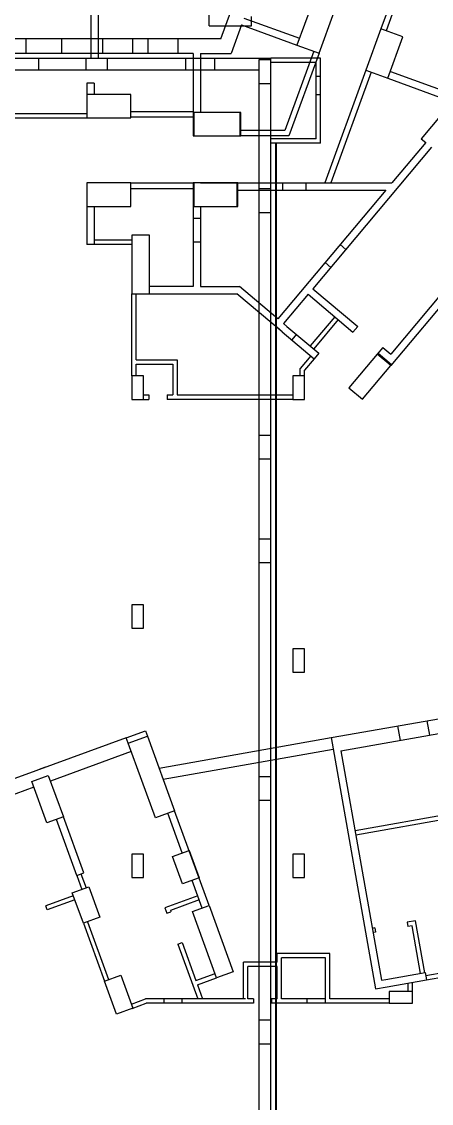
# Model space of a CAD drawing. Header units: metres. Extents: x -681087 to 1033303, y 74272 to 2630761.
# Drawn here: x -6215 to 7767, y 2357404 to 2394283 of the extents above; entities that cross this region are included whole.
import ezdxf

# ---------------------------------------------------------------- set-up
doc = ezdxf.new("R2010")
doc.units = ezdxf.units.M
for name, color, linetype in [('SKELETON_CLEAN', 7, 'Continuous'), ('SKELETON_ISOLATED', 1, 'Continuous'), ('SKELETON_ORIGINAL', 8, 'Continuous')]:
    doc.layers.add(name, color=color, linetype=linetype)

msp = doc.modelspace()

# ---------------------------------------------------------------- linework, layer by layer
at = {"layer": 'SKELETON_CLEAN'}
for p, q in [((584, 2393699), (3397, 2401426)), ((-3837, 2393038), (-3837, 2400648)), ((-3587, 2393038), (-3587, 2399348)), ((183, 2394138), (183, 2399348)), ((6786, 2396075), (6043, 2394035)), ((3694, 2394890), (3181, 2393481)), ((3933, 2393207), (4446, 2394617)), ((1288, 2394170), (934, 2393199)), ((1288, 2394170), (3181, 2393481)), ((1373, 2394405), (3267, 2393716)), ((1633, 2394138), (1633, 2394453)), ((183, 2394138), (1633, 2394138)), ((6043, 2394035), (5530, 2392626)), ((6795, 2393762), (6043, 2394035)), ((584, 2393699), (-7677, 2393699)), ((3181, 2393481), (3933, 2393207)), ((6282, 2392352), (6795, 2393762)), ((-362, 2393199), (-8277, 2393199)), ((-7037, 2393038), (-3837, 2393038)), ((-4007, 2392638), (-4007, 2393038)), ((-4007, 2393038), (-3287, 2393038)), ((-3287, 2392638), (-3287, 2393038)), ((-3287, 2393038), (383, 2393038)), ((-362, 2393199), (-362, 2391184)), ((-112, 2393199), (-112, 2391184)), ((-112, 2393199), (934, 2393199)), ((383, 2393038), (2284, 2393038)), ((383, 2392638), (383, 2393038)), ((3984, 2393038), (2284, 2393038)), ((2284, 2354408), (2284, 2393038)), ((3754, 2393272), (2772, 2390574)), ((3933, 2393207), (2905, 2390384)), ((3984, 2390138), (3984, 2393038)), ((2284, 2392978), (1884, 2392978)), ((1884, 2392978), (1884, 2392178)), ((2284, 2392178), (2284, 2392978)), ((3834, 2392888), (2284, 2392888)), ((3834, 2390288), (3834, 2392888)), ((-8037, 2392638), (383, 2392638)), ((383, 2392638), (1884, 2392638)), ((1884, 2392638), (1884, 2354008)), ((5530, 2392626), (4132, 2388784)), ((5530, 2392626), (6282, 2392352)), ((6282, 2392352), (8482, 2391552)), ((6368, 2392587), (8604, 2391773)), ((-3987, 2392184), (-3987, 2391804)), ((-3737, 2392184), (-3987, 2392184)), ((-3737, 2392184), (-3737, 2391804)), ((1884, 2392178), (2284, 2392178)), ((-2487, 2391804), (-3987, 2391804)), ((-3987, 2391804), (-3987, 2391004)), ((-2487, 2391004), (-2487, 2391804)), ((8482, 2391552), (7423, 2390290)), ((-9042, 2391004), (-3987, 2391004)), ((-6732, 2391154), (-3987, 2391154)), ((-3987, 2391004), (-2487, 2391004)), ((-362, 2391184), (-362, 2390384)), ((1238, 2390384), (1238, 2391184)), ((2772, 2390574), (1238, 2390574)), ((2905, 2390384), (1238, 2390384)), ((3834, 2390288), (2284, 2390288)), ((3984, 2390138), (2284, 2390138)), ((2469, 2354643), (2469, 2390138)), ((7576, 2390161), (6420, 2388784)), ((7423, 2390290), (7576, 2390161)), ((7767, 2390000), (3721, 2385178)), ((-2487, 2388784), (-3987, 2388784)), ((-3987, 2388784), (-3987, 2387984)), ((-2487, 2387984), (-2487, 2388784)), ((-2487, 2388784), (-362, 2388784)), ((-362, 2388784), (-362, 2387984)), ((-112, 2388784), (6420, 2388784)), ((1138, 2388534), (6211, 2388534)), ((2284, 2388578), (1884, 2388578)), ((1884, 2388578), (1884, 2387778)), ((2284, 2387778), (2284, 2388578)), ((6211, 2388534), (2533, 2384152)), ((-3987, 2387984), (-2487, 2387984)), ((-3987, 2387984), (-3987, 2386684)), ((-3737, 2387984), (-3737, 2386684)), ((-362, 2387984), (-362, 2385254)), ((-112, 2387984), (-112, 2385254)), ((1884, 2387778), (2284, 2387778)), ((10681, 2387686), (6378, 2382557)), ((10425, 2387770), (6379, 2382948)), ((-1857, 2387004), (-2457, 2387004)), ((-2457, 2387004), (-2457, 2385004)), ((-1857, 2385004), (-1857, 2387004)), ((-3737, 2386684), (-3987, 2386684)), ((-2459, 2386684), (-3737, 2386684)), ((-2457, 2382204), (-2457, 2385004)), ((-2457, 2385004), (-1857, 2385004)), ((-2307, 2382754), (-2307, 2385004)), ((-362, 2385254), (-1857, 2385254)), ((-1857, 2385004), (1128, 2385004)), ((-112, 2385254), (1219, 2385254)), ((2679, 2383703), (1128, 2385004)), ((2533, 2384152), (1219, 2385254)), ((3560, 2384987), (2725, 2383991)), ((3560, 2384987), (5092, 2383701)), ((3721, 2385178), (5253, 2383893)), ((2839, 2383894), (2725, 2383991)), ((2839, 2383894), (3927, 2382982)), ((5253, 2383893), (5092, 2383701)), ((2679, 2383703), (3767, 2382790)), ((6111, 2383173), (5918, 2382943)), ((6111, 2383173), (6379, 2382948)), ((-2307, 2382754), (-909, 2382754)), ((-909, 2382754), (-909, 2381554)), ((3652, 2382887), (3291, 2382457)), ((3767, 2382790), (3441, 2382402)), ((3927, 2382982), (3767, 2382790)), ((5918, 2382943), (4954, 2381794)), ((6378, 2382557), (5918, 2382943)), ((-2307, 2382604), (-1059, 2382604)), ((-2307, 2382204), (-2307, 2382604)), ((-1059, 2382604), (-1059, 2381554)), ((3291, 2382204), (3291, 2382457)), ((3441, 2382204), (3441, 2382402)), ((5414, 2381408), (6378, 2382557)), ((-2059, 2382204), (-2459, 2382204)), ((-2459, 2382204), (-2459, 2381404)), ((-2059, 2381404), (-2059, 2382204)), ((3441, 2382204), (3041, 2382204)), ((3041, 2382204), (3041, 2381404)), ((3441, 2381404), (3441, 2382204)), ((4954, 2381794), (5414, 2381408)), ((-2459, 2381404), (-2059, 2381404)), ((-2059, 2381554), (-1869, 2381554)), ((-2059, 2381404), (-1869, 2381404)), ((-1869, 2381554), (-1869, 2381404)), ((-1249, 2381554), (-1059, 2381554)), ((-1249, 2381554), (-1249, 2381404)), ((3041, 2381404), (-1249, 2381404)), ((-909, 2381554), (3041, 2381554)), ((3041, 2381404), (3441, 2381404)), ((2284, 2380178), (1884, 2380178)), ((1884, 2380178), (1884, 2379378)), ((2284, 2379378), (2284, 2380178)), ((1884, 2379378), (2284, 2379378)), ((2284, 2376638), (1884, 2376638)), ((1884, 2376638), (1884, 2375838)), ((2284, 2375838), (2284, 2376638)), ((1884, 2375838), (2284, 2375838)), ((-2059, 2374404), (-2459, 2374404)), ((-2459, 2374404), (-2459, 2373604)), ((-2059, 2373604), (-2059, 2374404)), ((-2459, 2373604), (-2059, 2373604)), ((3441, 2372904), (3041, 2372904)), ((3041, 2372904), (3041, 2372104)), ((3441, 2372104), (3441, 2372904)), ((3041, 2372104), (3441, 2372104)), ((4350, 2369872), (11983, 2371218)), ((4683, 2369423), (12562, 2370812)), ((-2644, 2369868), (-10979, 2366834)), ((-2644, 2369868), (-1986, 2370107)), ((-2575, 2369680), (-2644, 2369868)), ((-2575, 2369680), (-1917, 2369919)), ((-1986, 2370107), (-1917, 2369919)), ((-1917, 2369919), (-994, 2367382)), ((-1523, 2368836), (4350, 2369872)), ((4350, 2369872), (5860, 2361309)), ((-1652, 2367143), (-2575, 2369680)), ((4683, 2369423), (6063, 2361599)), ((-5867, 2368375), (-5304, 2368580)), ((-5354, 2366966), (-5867, 2368375)), ((-5304, 2368580), (-4791, 2367171)), ((2284, 2368538), (1884, 2368538)), ((1884, 2368538), (1884, 2367738)), ((2284, 2367738), (2284, 2368538)), ((1884, 2367738), (2284, 2367738)), ((-994, 2367382), (-1652, 2367143)), ((183, 2364150), (-994, 2367382)), ((-4791, 2367171), (-5354, 2366966)), ((-4331, 2365178), (-5026, 2367085)), ((-4096, 2365263), (-4791, 2367171)), ((-2059, 2365904), (-2459, 2365904)), ((-2459, 2365904), (-2459, 2365104)), ((-2059, 2365104), (-2059, 2365904)), ((-1065, 2365824), (-501, 2366029)), ((-723, 2364884), (-1065, 2365824)), ((-501, 2366029), (-159, 2365089)), ((3441, 2365904), (3041, 2365904)), ((3041, 2365904), (3041, 2365104)), ((3441, 2365104), (3441, 2365904)), ((-4331, 2365178), (-4096, 2365263)), ((-4331, 2365178), (-4157, 2364699)), ((-2459, 2365104), (-2059, 2365104)), ((-159, 2365089), (-723, 2364884)), ((3041, 2365104), (3441, 2365104)), ((-4486, 2364579), (-3922, 2364784)), ((-3922, 2364784), (-3546, 2363750)), ((-4451, 2364485), (-5391, 2364143)), ((-4400, 2364344), (-5340, 2364002)), ((-4109, 2363545), (-4486, 2364579)), ((-204, 2364482), (-1332, 2364072)), ((-153, 2364341), (-1140, 2363982)), ((-5340, 2364002), (-5391, 2364143)), ((-1332, 2364072), (-1264, 2363884)), ((-1264, 2363884), (-1123, 2363935)), ((-1140, 2363982), (-1123, 2363935)), ((-381, 2363944), (183, 2364150)), ((440, 2361689), (-381, 2363944)), ((183, 2364150), (1003, 2361894)), ((-3546, 2363750), (-4109, 2363545)), ((-4109, 2363545), (-3391, 2361572)), ((7228, 2363632), (6942, 2363582)), ((6942, 2363582), (6968, 2363434)), ((7540, 2361859), (7228, 2363632)), ((5839, 2363387), (5751, 2363371)), ((5865, 2363239), (5777, 2363224)), ((5839, 2363387), (5865, 2363239)), ((7106, 2363458), (6968, 2363434)), ((7393, 2361833), (7106, 2363458)), ((-881, 2362831), (-740, 2362883)), ((-881, 2362831), (-202, 2360966)), ((-740, 2362883), (-269, 2361591)), ((4304, 2362516), (2504, 2362516)), ((2504, 2362216), (2504, 2362516)), ((4304, 2360966), (4304, 2362516)), ((2504, 2362216), (1354, 2362216)), ((1354, 2360986), (1354, 2362216)), ((1504, 2360966), (1504, 2362066)), ((2504, 2362066), (1504, 2362066)), ((2504, 2360966), (2504, 2362066)), ((2654, 2360966), (2654, 2362366)), ((4154, 2362366), (2654, 2362366)), ((4154, 2360966), (4154, 2362366)), ((-3391, 2361572), (-2827, 2361777)), ((-2827, 2361777), (-2417, 2360649)), ((-269, 2361591), (388, 2361830)), ((-218, 2361450), (440, 2361689)), ((1003, 2361894), (440, 2361689)), ((6211, 2361625), (7560, 2361863)), ((7560, 2361863), (7603, 2361616)), ((7577, 2361764), (8227, 2361879)), ((7603, 2361616), (8253, 2361731)), ((-2981, 2360444), (-3391, 2361572)), ((-218, 2361450), (-42, 2360966)), ((5860, 2361309), (6254, 2361379)), ((6063, 2361599), (6211, 2361625)), ((6254, 2361379), (7603, 2361616)), ((7123, 2361216), (7123, 2361532)), ((-2468, 2360790), (-1987, 2360966)), ((1429, 2360966), (-1987, 2360966)), ((1695, 2360966), (1504, 2360966)), ((1695, 2360966), (1695, 2360816)), ((2504, 2360966), (2315, 2360966)), ((2315, 2360966), (2315, 2360816)), ((4154, 2360966), (2654, 2360966)), ((4154, 2360816), (4154, 2360966)), ((6323, 2360966), (4304, 2360966)), ((7123, 2361216), (6323, 2361216)), ((6323, 2361216), (6323, 2360816)), ((7123, 2360816), (7123, 2361216)), ((-2417, 2360649), (-2981, 2360444)), ((-2445, 2360639), (-1960, 2360816)), ((1695, 2360816), (-1960, 2360816)), ((6323, 2360816), (2315, 2360816)), ((6323, 2360816), (7123, 2360816)), ((2284, 2360238), (1884, 2360238)), ((1884, 2360238), (1884, 2359438)), ((2284, 2359438), (2284, 2360238)), ((1884, 2359438), (2284, 2359438))]:
    msp.add_line(p, q, dxfattribs=at)
at = {"layer": 'SKELETON_ISOLATED'}
for p, q in [((6964, 2396010), (6222, 2393970)), ((-6077, 2393699), (-6077, 2393199)), ((-4857, 2393699), (-4857, 2393199)), ((-3452, 2393699), (-3452, 2393199)), ((-2432, 2393699), (-2432, 2393199)), ((-1907, 2393699), (-1907, 2393199)), ((-887, 2393699), (-887, 2393199)), ((-5627, 2392638), (-5627, 2393038)), ((-617, 2392638), (-617, 2393038)), ((3984, 2392408), (3834, 2392408)), ((5709, 2392561), (4334, 2388784)), ((3984, 2391788), (3834, 2391788)), ((-2487, 2391224), (-362, 2391224)), ((-2487, 2391034), (-362, 2391034)), ((1250, 2391184), (-350, 2391184)), ((-337, 2391184), (-337, 2390384)), ((1263, 2390384), (1263, 2391184)), ((-350, 2390384), (1250, 2390384)), ((1150, 2388784), (-350, 2388784)), ((-337, 2388784), (-337, 2387984)), ((1138, 2387984), (1138, 2388784)), ((1163, 2387984), (1163, 2388784)), ((2698, 2388534), (2698, 2388784)), ((3498, 2388534), (3498, 2388784)), ((-2487, 2388594), (-362, 2388594)), ((-350, 2387984), (1150, 2387984)), ((-112, 2387569), (-362, 2387569)), ((-2457, 2386834), (-3737, 2386834)), ((-112, 2386769), (-362, 2386769)), ((4654, 2386679), (4846, 2386519)), ((4140, 2386067), (4332, 2385906)), ((4472, 2384222), (3636, 2383226)), ((2572, 2383793), (2449, 2383896)), ((4587, 2384125), (3751, 2383130)), ((3161, 2383624), (3001, 2383433)), ((5950, 2382981), (6410, 2382596)), ((6611, 2370271), (6697, 2369778)), ((7615, 2370448), (7702, 2369955)), ((-1384, 2368455), (4420, 2369478)), ((-2473, 2369398), (-5235, 2368392)), ((-5406, 2368862), (-5594, 2368794)), ((-5799, 2368187), (-10244, 2366570)), ((-736, 2365944), (-1229, 2367297)), ((5162, 2366710), (8495, 2367298)), ((5188, 2366562), (8522, 2367150)), ((-4190, 2365229), (-4016, 2364750)), ((-52, 2364064), (-394, 2365004)), ((-3969, 2363596), (-3250, 2361623)), ((6973, 2361216), (6973, 2361505)), ((-1353, 2360816), (-1353, 2360966)), ((-733, 2360816), (-733, 2360966)), ((3534, 2360816), (3534, 2360966))]:
    msp.add_line(p, q, dxfattribs=at)
at = {"layer": 'SKELETON_ORIGINAL'}
for p, q in [((584, 2393699), (3397, 2401426)), ((-3837, 2393038), (-3837, 2400648)), ((-3587, 2393038), (-3587, 2399348)), ((183, 2394138), (183, 2399348)), ((6786, 2396075), (6043, 2394035)), ((6964, 2396010), (6222, 2393970)), ((3694, 2394890), (3181, 2393481)), ((3694, 2394890), (3181, 2393481)), ((3933, 2393207), (4446, 2394617)), ((3933, 2393207), (4446, 2394617)), ((1288, 2394170), (934, 2393199)), ((1288, 2394170), (3181, 2393481)), ((1373, 2394405), (3267, 2393716)), ((1633, 2394138), (1633, 2394453)), ((183, 2394138), (1633, 2394138)), ((6043, 2394035), (5530, 2392626)), ((6043, 2394035), (5530, 2392626)), ((6795, 2393762), (6043, 2394035)), ((6795, 2393762), (6043, 2394035)), ((584, 2393699), (-7677, 2393699)), ((-6077, 2393699), (-6077, 2393199)), ((-4857, 2393699), (-4857, 2393199)), ((-3452, 2393699), (-3452, 2393199)), ((-2432, 2393699), (-2432, 2393199)), ((-1907, 2393699), (-1907, 2393199)), ((-887, 2393699), (-887, 2393199)), ((3181, 2393481), (3933, 2393207)), ((3181, 2393481), (3933, 2393207)), ((6282, 2392352), (6795, 2393762)), ((6282, 2392352), (6795, 2393762)), ((-362, 2393199), (-8277, 2393199)), ((-7037, 2393038), (-3837, 2393038)), ((-5627, 2392638), (-5627, 2393038)), ((-4007, 2392638), (-4007, 2393038)), ((-4007, 2393038), (-3287, 2393038)), ((-3287, 2392638), (-3287, 2393038)), ((-3287, 2393038), (383, 2393038)), ((-617, 2392638), (-617, 2393038)), ((-362, 2393199), (-362, 2391184)), ((-112, 2393199), (-112, 2391184)), ((-112, 2393199), (934, 2393199)), ((383, 2393038), (2284, 2393038)), ((383, 2392638), (383, 2393038)), ((3984, 2393038), (2284, 2393038)), ((2284, 2354408), (2284, 2393038)), ((3754, 2393272), (2772, 2390574)), ((3933, 2393207), (2905, 2390384)), ((3984, 2390138), (3984, 2393038)), ((2284, 2392978), (1884, 2392978)), ((1884, 2392978), (1884, 2392178)), ((2284, 2392178), (2284, 2392978)), ((3834, 2392888), (2284, 2392888)), ((3834, 2390288), (3834, 2392888)), ((-8037, 2392638), (383, 2392638)), ((383, 2392638), (1884, 2392638)), ((1884, 2392638), (1884, 2354008)), ((3984, 2392408), (3834, 2392408)), ((5530, 2392626), (4132, 2388784)), ((5709, 2392561), (4334, 2388784)), ((5530, 2392626), (6282, 2392352)), ((5530, 2392626), (6282, 2392352)), ((6282, 2392352), (8482, 2391552)), ((6368, 2392587), (8604, 2391773)), ((-3987, 2392184), (-3987, 2391804)), ((-3737, 2392184), (-3987, 2392184)), ((-3737, 2392184), (-3737, 2391804)), ((1884, 2392178), (2284, 2392178)), ((-2487, 2391804), (-3987, 2391804)), ((-3987, 2391804), (-3987, 2391004)), ((-2487, 2391804), (-3987, 2391804)), ((-3987, 2391804), (-3987, 2391004)), ((-2487, 2391004), (-2487, 2391804)), ((-2487, 2391004), (-2487, 2391804)), ((3984, 2391788), (3834, 2391788)), ((-2487, 2391224), (-362, 2391224)), ((8482, 2391552), (7423, 2390290)), ((-9042, 2391004), (-3987, 2391004)), ((-6732, 2391154), (-3987, 2391154)), ((-3987, 2391004), (-2487, 2391004)), ((-3987, 2391004), (-2487, 2391004)), ((-2487, 2391034), (-362, 2391034)), ((1238, 2391184), (-362, 2391184)), ((-362, 2391184), (-362, 2390384)), ((1263, 2391184), (-337, 2391184)), ((-337, 2391184), (-337, 2390384)), ((1238, 2390384), (1238, 2391184)), ((1263, 2390384), (1263, 2391184)), ((2772, 2390574), (1238, 2390574)), ((-362, 2390384), (1238, 2390384)), ((-337, 2390384), (1263, 2390384)), ((2905, 2390384), (1238, 2390384)), ((3834, 2390288), (2284, 2390288)), ((3984, 2390138), (2284, 2390138)), ((2454, 2354628), (2454, 2390138)), ((2484, 2354658), (2484, 2390138)), ((7576, 2390161), (6420, 2388784)), ((7423, 2390290), (7576, 2390161)), ((7767, 2390000), (3721, 2385178)), ((-2487, 2388784), (-3987, 2388784)), ((-3987, 2388784), (-3987, 2387984)), ((-2487, 2388784), (-3987, 2388784)), ((-3987, 2388784), (-3987, 2387984)), ((-2487, 2387984), (-2487, 2388784)), ((-2487, 2387984), (-2487, 2388784)), ((-2487, 2388784), (-362, 2388784)), ((1138, 2388784), (-362, 2388784)), ((-362, 2388784), (-362, 2387984)), ((1163, 2388784), (-337, 2388784)), ((-337, 2388784), (-337, 2387984)), ((-112, 2388784), (6420, 2388784)), ((1138, 2387984), (1138, 2388784)), ((1163, 2387984), (1163, 2388784)), ((2698, 2388534), (2698, 2388784)), ((3498, 2388534), (3498, 2388784)), ((-2487, 2388594), (-362, 2388594)), ((1138, 2388534), (6211, 2388534)), ((2284, 2388578), (1884, 2388578)), ((1884, 2388578), (1884, 2387778)), ((2284, 2387778), (2284, 2388578)), ((6211, 2388534), (2533, 2384152)), ((-3987, 2387984), (-2487, 2387984)), ((-3987, 2387984), (-3987, 2386684)), ((-3987, 2387984), (-2487, 2387984)), ((-3737, 2387984), (-3737, 2386684)), ((-362, 2387984), (1138, 2387984)), ((-362, 2387984), (-362, 2385254)), ((-337, 2387984), (1163, 2387984)), ((-112, 2387984), (-112, 2385254)), ((-112, 2387569), (-362, 2387569)), ((1884, 2387778), (2284, 2387778)), ((10681, 2387686), (6378, 2382557)), ((10425, 2387770), (6379, 2382948)), ((-2457, 2386834), (-3737, 2386834)), ((-1857, 2387004), (-2457, 2387004)), ((-2457, 2387004), (-2457, 2385004)), ((-1857, 2387004), (-2457, 2387004)), ((-2457, 2387004), (-2457, 2385004)), ((-1857, 2385004), (-1857, 2387004)), ((-1857, 2385004), (-1857, 2387004)), ((-112, 2386769), (-362, 2386769)), ((-3737, 2386684), (-3987, 2386684)), ((-2459, 2386684), (-3737, 2386684)), ((4654, 2386679), (4846, 2386519)), ((4140, 2386067), (4332, 2385906)), ((-2457, 2382204), (-2457, 2385004)), ((-2457, 2385004), (-1857, 2385004)), ((-2457, 2385004), (-1857, 2385004)), ((-2307, 2382754), (-2307, 2385004)), ((-362, 2385254), (-1857, 2385254)), ((-1857, 2385004), (1128, 2385004)), ((-112, 2385254), (1219, 2385254)), ((2679, 2383703), (1128, 2385004)), ((2533, 2384152), (1219, 2385254)), ((3560, 2384987), (2725, 2383991)), ((3560, 2384987), (5092, 2383701)), ((3721, 2385178), (5253, 2383893)), ((4472, 2384222), (3636, 2383226)), ((2572, 2383793), (2449, 2383896)), ((2839, 2383894), (2725, 2383991)), ((2839, 2383894), (3927, 2382982)), ((4587, 2384125), (3751, 2383130)), ((5253, 2383893), (5092, 2383701)), ((2679, 2383703), (3767, 2382790)), ((3161, 2383624), (3001, 2383433)), ((6111, 2383173), (5918, 2382943)), ((6111, 2383173), (6379, 2382948)), ((-2307, 2382754), (-909, 2382754)), ((-909, 2382754), (-909, 2381554)), ((3652, 2382887), (3291, 2382457)), ((3767, 2382790), (3441, 2382402)), ((3927, 2382982), (3767, 2382790)), ((5918, 2382943), (4954, 2381794)), ((5918, 2382943), (4954, 2381794)), ((6378, 2382557), (5918, 2382943)), ((6378, 2382557), (5918, 2382943)), ((5950, 2382981), (6410, 2382596)), ((-2307, 2382604), (-1059, 2382604)), ((-2307, 2382204), (-2307, 2382604)), ((-1059, 2382604), (-1059, 2381554)), ((3291, 2382204), (3291, 2382457)), ((3441, 2382204), (3441, 2382402)), ((5414, 2381408), (6378, 2382557)), ((5414, 2381408), (6378, 2382557)), ((-2059, 2382204), (-2459, 2382204)), ((-2459, 2382204), (-2459, 2381404)), ((-2059, 2381404), (-2059, 2382204)), ((3441, 2382204), (3041, 2382204)), ((3041, 2382204), (3041, 2381404)), ((3441, 2381404), (3441, 2382204)), ((4954, 2381794), (5414, 2381408)), ((4954, 2381794), (5414, 2381408)), ((-2459, 2381404), (-2059, 2381404)), ((-2059, 2381554), (-1869, 2381554)), ((-2059, 2381404), (-1869, 2381404)), ((-1869, 2381554), (-1869, 2381404)), ((-1249, 2381554), (-1059, 2381554)), ((-1249, 2381554), (-1249, 2381404)), ((3041, 2381404), (-1249, 2381404)), ((-909, 2381554), (3041, 2381554)), ((3041, 2381404), (3441, 2381404)), ((2284, 2380178), (1884, 2380178)), ((1884, 2380178), (1884, 2379378)), ((2284, 2379378), (2284, 2380178)), ((1884, 2379378), (2284, 2379378)), ((2284, 2376638), (1884, 2376638)), ((1884, 2376638), (1884, 2375838)), ((2284, 2375838), (2284, 2376638)), ((1884, 2375838), (2284, 2375838)), ((-2059, 2374404), (-2459, 2374404)), ((-2459, 2374404), (-2459, 2373604)), ((-2059, 2373604), (-2059, 2374404)), ((-2459, 2373604), (-2059, 2373604)), ((3441, 2372904), (3041, 2372904)), ((3041, 2372904), (3041, 2372104)), ((3441, 2372104), (3441, 2372904)), ((3041, 2372104), (3441, 2372104)), ((4350, 2369872), (11983, 2371218)), ((4683, 2369423), (12562, 2370812)), ((6611, 2370271), (6697, 2369778)), ((7615, 2370448), (7702, 2369955)), ((-2644, 2369868), (-10979, 2366834)), ((-2644, 2369868), (-1986, 2370107)), ((-2575, 2369680), (-2644, 2369868)), ((-2575, 2369680), (-1917, 2369919)), ((-1986, 2370107), (-1917, 2369919)), ((-1917, 2369919), (-994, 2367382)), ((-1523, 2368836), (4350, 2369872)), ((4350, 2369872), (5860, 2361309)), ((-1652, 2367143), (-2575, 2369680)), ((-1384, 2368455), (4420, 2369478)), ((-2473, 2369398), (-5235, 2368392)), ((4683, 2369423), (6063, 2361599)), ((-5406, 2368862), (-5594, 2368794)), ((-5867, 2368375), (-5304, 2368580)), ((-5354, 2366966), (-5867, 2368375)), ((-5304, 2368580), (-4791, 2367171)), ((2284, 2368538), (1884, 2368538)), ((1884, 2368538), (1884, 2367738)), ((2284, 2367738), (2284, 2368538)), ((-5799, 2368187), (-10244, 2366570)), ((1884, 2367738), (2284, 2367738)), ((-994, 2367382), (-1652, 2367143)), ((-736, 2365944), (-1229, 2367297)), ((183, 2364150), (-994, 2367382)), ((5162, 2366710), (8495, 2367298)), ((-4791, 2367171), (-5354, 2366966)), ((-4331, 2365178), (-5026, 2367085)), ((-4096, 2365263), (-4791, 2367171)), ((5188, 2366562), (8522, 2367150)), ((-2059, 2365904), (-2459, 2365904)), ((-2459, 2365904), (-2459, 2365104)), ((-2059, 2365104), (-2059, 2365904)), ((-1065, 2365824), (-501, 2366029)), ((-723, 2364884), (-1065, 2365824)), ((-501, 2366029), (-159, 2365089)), ((3441, 2365904), (3041, 2365904)), ((3041, 2365904), (3041, 2365104)), ((3441, 2365104), (3441, 2365904)), ((-4331, 2365178), (-4096, 2365263)), ((-4331, 2365178), (-4157, 2364699)), ((-4190, 2365229), (-4016, 2364750)), ((-2459, 2365104), (-2059, 2365104)), ((-159, 2365089), (-723, 2364884)), ((3041, 2365104), (3441, 2365104)), ((-4486, 2364579), (-3922, 2364784)), ((-3922, 2364784), (-3546, 2363750)), ((-52, 2364064), (-394, 2365004)), ((-4451, 2364485), (-5391, 2364143)), ((-4400, 2364344), (-5340, 2364002)), ((-4109, 2363545), (-4486, 2364579)), ((-204, 2364482), (-1332, 2364072)), ((-153, 2364341), (-1140, 2363982)), ((-5340, 2364002), (-5391, 2364143)), ((-1332, 2364072), (-1264, 2363884)), ((-1264, 2363884), (-1123, 2363935)), ((-1140, 2363982), (-1123, 2363935)), ((-381, 2363944), (183, 2364150)), ((440, 2361689), (-381, 2363944)), ((183, 2364150), (1003, 2361894)), ((-3546, 2363750), (-4109, 2363545)), ((-4109, 2363545), (-3391, 2361572)), ((-3969, 2363596), (-3250, 2361623)), ((7228, 2363632), (6942, 2363582)), ((6942, 2363582), (6968, 2363434)), ((7540, 2361859), (7228, 2363632)), ((5839, 2363387), (5751, 2363371)), ((5865, 2363239), (5777, 2363224)), ((5839, 2363387), (5865, 2363239)), ((7106, 2363458), (6968, 2363434)), ((7393, 2361833), (7106, 2363458)), ((-881, 2362831), (-740, 2362883)), ((-881, 2362831), (-202, 2360966)), ((-740, 2362883), (-269, 2361591)), ((4304, 2362516), (2504, 2362516)), ((2504, 2362216), (2504, 2362516)), ((4304, 2360966), (4304, 2362516)), ((2504, 2362216), (1354, 2362216)), ((1354, 2360986), (1354, 2362216)), ((1504, 2360966), (1504, 2362066)), ((2504, 2362066), (1504, 2362066)), ((2504, 2360966), (2504, 2362066)), ((2654, 2360966), (2654, 2362366)), ((4154, 2362366), (2654, 2362366)), ((4154, 2360966), (4154, 2362366)), ((-3391, 2361572), (-2827, 2361777)), ((-2827, 2361777), (-2417, 2360649)), ((-269, 2361591), (388, 2361830)), ((-218, 2361450), (440, 2361689)), ((1003, 2361894), (440, 2361689)), ((6211, 2361625), (7560, 2361863)), ((7560, 2361863), (7603, 2361616)), ((7577, 2361764), (8227, 2361879)), ((7603, 2361616), (8253, 2361731)), ((-2981, 2360444), (-3391, 2361572)), ((-218, 2361450), (-42, 2360966)), ((5860, 2361309), (6254, 2361379)), ((6063, 2361599), (6211, 2361625)), ((6254, 2361379), (7603, 2361616)), ((6973, 2361216), (6973, 2361505)), ((7123, 2361216), (7123, 2361532)), ((-2468, 2360790), (-1987, 2360966)), ((1429, 2360966), (-1987, 2360966)), ((-1353, 2360816), (-1353, 2360966)), ((-733, 2360816), (-733, 2360966)), ((1695, 2360966), (1504, 2360966)), ((1695, 2360966), (1695, 2360816)), ((2504, 2360966), (2315, 2360966)), ((2315, 2360966), (2315, 2360816)), ((4154, 2360966), (2654, 2360966)), ((3534, 2360816), (3534, 2360966)), ((4154, 2360816), (4154, 2360966)), ((6323, 2360966), (4304, 2360966)), ((7123, 2361216), (6323, 2361216)), ((6323, 2361216), (6323, 2360816)), ((7123, 2360816), (7123, 2361216)), ((-2417, 2360649), (-2981, 2360444)), ((-2445, 2360639), (-1960, 2360816)), ((1695, 2360816), (-1960, 2360816)), ((6323, 2360816), (2315, 2360816)), ((6323, 2360816), (7123, 2360816)), ((2284, 2360238), (1884, 2360238)), ((1884, 2360238), (1884, 2359438)), ((2284, 2359438), (2284, 2360238)), ((1884, 2359438), (2284, 2359438))]:
    msp.add_line(p, q, dxfattribs=at)

doc.saveas('drawing.dxf')
